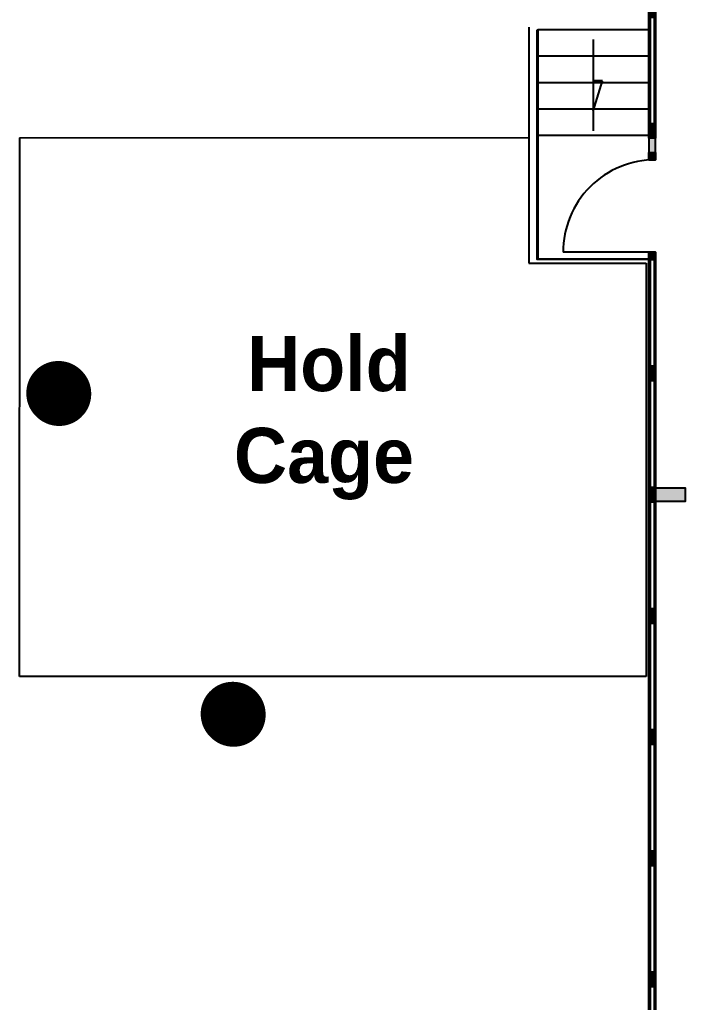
# Model space of a CAD drawing. Header units: inches. Extents: x -116118 to 73671, y 138219 to 302509.
# Drawn here: x -11421 to -3567, y 236190 to 247785 of the extents above; entities that cross this region are included whole.
import ezdxf

# ---------------------------------------------------------------- set-up
doc = ezdxf.new("R2010")
doc.units = ezdxf.units.IN
doc.header["$MEASUREMENT"] = 0
doc.layers.get('0').update_dxf_attribs({"color": 250})
for name, color, linetype in [('001 SEC IP Cameras P3354', 250, 'Continuous'), ('1-Structure-Poteaux', 7, 'Continuous'), ('2-Escaliers', 7, 'Continuous'), ('4-Cloison', 10, 'Continuous'), ('4-Porte-Bureau', 7, 'Continuous')]:
    doc.layers.add(name, color=color, linetype=linetype)
doc.layers.add('2-Entrepot', color=164, linetype='Continuous', plot=False)

# ---------------------------------------------------------------- blocks, each defined once
blk = doc.blocks.new('A$C59E363AE')
at = {"layer": '4-Cloison'}
h = blk.add_hatch(color=2, dxfattribs=at)
h.paths.add_polyline_path([(10, 1035), (50, 1035), (50, 65), (10, 65)], flags=16)
h.paths.add_polyline_path([(60, 1100), (0, 1100), (0, 0), (60, 0)])
h.paths.add_polyline_path([(60, 0), (0, 0), (0, 65), (60, 65)], flags=17)
h.paths.add_polyline_path([(60, 1035), (0, 1035), (0, 1100), (60, 1100)], flags=17)
for points in [[(60, 1035), (0, 1035), (0, 1100), (60, 1100)], [(60, 0), (0, 0), (0, 65), (60, 65)]]:
    blk.add_hatch(color=109, dxfattribs=at).paths.add_polyline_path(points)
blk.add_lwpolyline([(60, 1100), (0, 1100), (0, 0), (60, 0)], close=True, dxfattribs=at)
at = {"layer": '4-Cloison', "color": 109}
for points in [[(60, 1035), (0, 1035), (0, 1100), (60, 1100)], [(60, 0), (0, 0), (0, 65), (60, 65)]]:
    blk.add_lwpolyline(points, close=True, dxfattribs=at)
at = {"layer": '4-Cloison', "color": 5}
blk.add_lwpolyline([(10, 1035), (50, 1035), (50, 65), (10, 65)], close=True, dxfattribs=at)
blk = doc.blocks.new('A$C2873359B')
at = {"layer": '4-Porte-Bureau', "color": 109}
blk.add_line((0, 840), (840, 840), dxfattribs=at)
blk.add_arc((0, 840), 840, 270, 0, dxfattribs=at)
blk = doc.blocks.new('A$C75424ECB')
at = {"layer": '4-Cloison'}
h = blk.add_hatch(color=2, dxfattribs=at)
h.paths.add_polyline_path([(60, 260), (0, 260), (0, 0), (60, 0)])
h.paths.add_polyline_path([(60, 0), (0, 0), (0, 65), (60, 65)], flags=17)
h.paths.add_polyline_path([(60, 195), (0, 195), (0, 260), (60, 260)], flags=17)
for points in [[(60, 195), (0, 195), (0, 260), (60, 260)], [(60, 0), (0, 0), (0, 65), (60, 65)]]:
    blk.add_hatch(color=109, dxfattribs=at).paths.add_polyline_path(points)
at = {"layer": '4-Cloison', "color": 109}
for points in [[(60, 195), (0, 195), (0, 260), (60, 260)], [(60, 0), (0, 0), (0, 65), (60, 65)]]:
    blk.add_lwpolyline(points, close=True, dxfattribs=at)
at = {"layer": '4-Cloison'}
blk.add_lwpolyline([(60, 260), (0, 260), (0, 0), (60, 0)], close=True, dxfattribs=at)
blk = doc.blocks.new('A$C34CD6AC8')
at = {"layer": '4-Porte-Bureau', "color": 109}
blk.add_line((0, 1100), (840, 1100), dxfattribs=at)
for name, p in [('A$C2873359B', (0, 260)), ('A$C75424ECB', (0, 0))]:
    blk.add_blockref(name, p, dxfattribs=at)
blk = doc.blocks.new('A$C32B447F6')
at = {"layer": '1-Structure-Poteaux'}
blk.add_hatch(color=109, dxfattribs=at).paths.add_polyline_path([(270, 125), (0, 125), (0, 0), (270, 0)])
at = {"layer": '1-Structure-Poteaux', "color": 109}
blk.add_lwpolyline([(270, 125), (0, 125), (0, 0), (270, 0)], close=True, dxfattribs=at)
blk = doc.blocks.new('SETUP')
at = {"layer": '2-Escaliers'}
for points in [[(5750, -17479.9), (6766, -17479.9), (6766, -17485.9), (5750, -17485.9)], [(6766, -19563.5), (6760, -19563.5), (6760, -17485.9), (6766, -17485.9)]]:
    blk.add_hatch(color=0, dxfattribs=at).paths.add_polyline_path(points)
at = {"ltscale": 100}
for p, q in [((5776.4, -13694.9), (11462.1, -13694.9)), ((5776.4, -17447), (5776.4, -13694.9)), ((11462.1, -13694.9), (11461, -18582)), ((6839.2, -17447), (5776.4, -17447)), ((6839.2, -19587.8), (6839.2, -17447)), ((6839.2, -17447), (6839.2, -17447)), ((11462.1, -18582), (6839.2, -18586.9))]:
    blk.add_line(p, q, dxfattribs=at)
at = {"layer": '2-Escaliers', "color": 0}
for p, q in [((5750, -18603.5), (6760, -18603.5)), ((6255, -19477.4), (6255, -18647.4)), ((5750, -18843.5), (6760, -18843.5)), ((6255, -18825.8), (6171.1, -19101.1)), ((5750, -19083.5), (6760, -19083.5)), ((6171.1, -19101.1), (6255, -19101.1)), ((5750, -19323.5), (6760, -19323.5)), ((5750, -19563.5), (6760, -19563.5))]:
    blk.add_line(p, q, dxfattribs=at)
for points in [[(5750, -17479.9), (6766, -17479.9), (6766, -17485.9), (5750, -17485.9)], [(6766, -19563.5), (6760, -19563.5), (6760, -17485.9), (6766, -17485.9)]]:
    blk.add_lwpolyline(points, close=True, dxfattribs=at)
at = {"layer": '1-Structure-Poteaux', "color": 0, "xscale": -1, "rotation": 180}
blk.add_blockref('A$C32B447F6', (5420, -15282.4), dxfattribs=at)
at = {"layer": '4-Cloison', "color": 0, "xscale": -1, "rotation": 180}
for p in [(5690, -9844.9), (5690, -10944.9), (5690, -12044.9), (5690, -13144.9), (5690, -14244.9), (5690, -15344.9), (5690, -16444.9), (5690, -18644.9)]:
    blk.add_blockref('A$C59E363AE', p, dxfattribs=at)
at = {"layer": '4-Porte-Bureau', "color": 0}
blk.add_blockref('A$C34CD6AC8', (5690, -18644.9), dxfattribs=at)
at = {"layer": '2-Entrepot', "color": 0, "ltscale": 100, "insert": (9477, -16784.5), "char_height": 500, "width": 1609.506, "attachment_point": 1, "rotation": 180}
blk.add_mtext('\\pi78.563;{\\fUPS Sans|b1|i0|c0|p2;Hold \\P\\pi-40.485;Cage}', dxfattribs=at)

msp = doc.modelspace()

# ---------------------------------------------------------------- hatches: boundary and pattern name
at = {"layer": '001 SEC IP Cameras P3354', "lineweight": 9, "ltscale": 100, "true_color": 0xf4ee51}
h = msp.add_hatch(dxfattribs=at)
h.set_pattern_fill('ANSI31', color=41)
h.set_pattern_definition([(45, (32135.1036, 39446.76685), (-0.08838834765, 0.08838834765), [])])
h.paths.add_polyline_path([(-11337, 243374, 1), (-10583, 243374, 1)])
h = msp.add_hatch(dxfattribs=at)
h.set_pattern_fill('ANSI31', color=41)
h.set_pattern_definition([(45, (34192.59041, 35661.2052), (-0.08838834765, 0.08838834765), [])])
h.paths.add_polyline_path([(-9279, 239589, 1), (-8525, 239589, 1)])

# ---------------------------------------------------------------- block references
at = {"xscale": 1.3, "yscale": 1.3, "zscale": 1.3, "rotation": 180}
msp.add_blockref('SETUP', (3479, 222232), dxfattribs=at)

doc.saveas('drawing.dxf')
